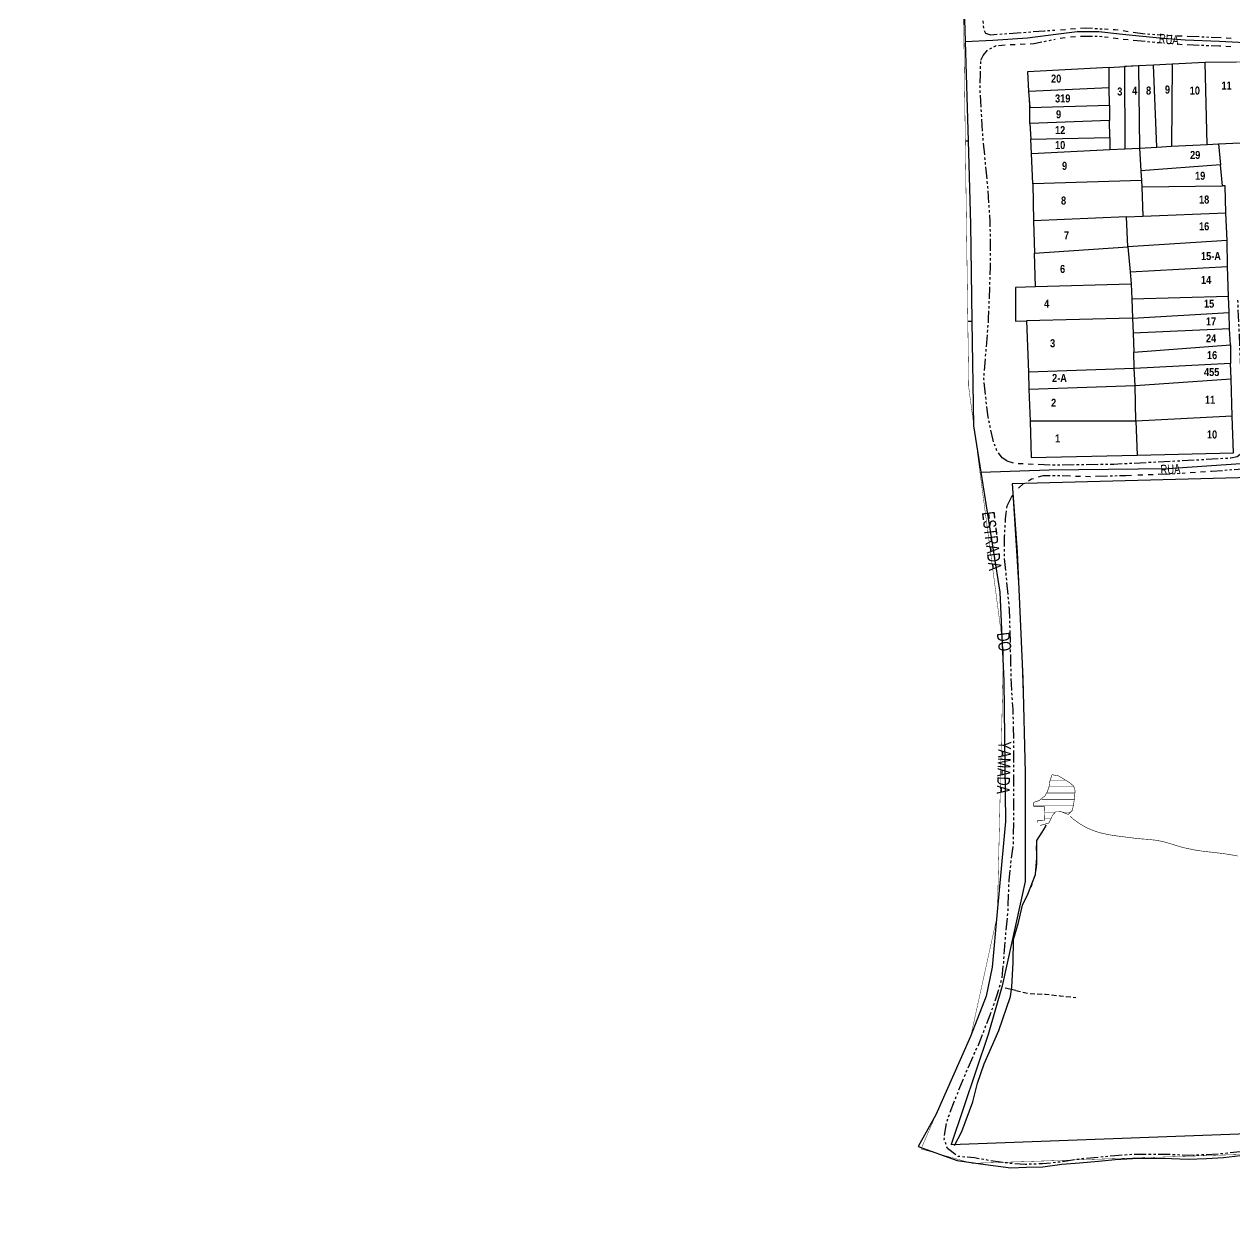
# Model space of a CAD drawing. Extents: x 204381 to 207261, y 4847713 to 4851061.
# Drawn here: x 204381.7 to 204759.9, y 4848399.6 to 4848772 of the extents above; entities that cross this region are included whole.
import ezdxf
from ezdxf.enums import TextEntityAlignment as Align

# ---------------------------------------------------------------- set-up
doc = ezdxf.new("R2010")
doc.units = 0
doc.header["$LTSCALE"] = 1.5
doc.header["$MEASUREMENT"] = 0
doc.linetypes.add('PHANTOMX2', pattern=[5, 2.5, -0.5, 0.5, -0.5, 0.5, -0.5])
doc.linetypes.add('TRACO_15', pattern=[3, 2, -1])
for name, color, linetype in [('CD-MALHA-LOTES', 40, 'CONTINUOUS'), ('HD-CURSO-PERENE', 170, 'CONTINUOUS'), ('HD-HACH-HIDROG', 160, 'CONTINUOUS'), ('HD-LAGOS-PERENE', 170, 'CONTINUOUS'), ('HD-VALAS-DRENOS', 170, 'CONTINUOUS'), ('LM-LIM-SETOR-FISCAL', 7, 'CONTINUOUS'), ('RU-QUADRAS', 210, 'CONTINUOUS'), ('SV-CAMINHO-TRILHA', 20, 'CONTINUOUS'), ('SV-EIXO-ROD-ESTR', 7, 'CONTINUOUS'), ('SV-EIXO-RUA-N-PAV', 6, 'CONTINUOUS'), ('SV-EST-M-N-PAV', 1, 'PHANTOMX2'), ('SV-ESTIVAS', 7, 'CONTINUOUS'), ('SV-RUA-NAO-PAV-S-GUIA-C-GUIA', 7, 'PHANTOMX2'), ('SV-TXT-EST-M-N-PAV', 7, 'CONTINUOUS'), ('SV-TXT-RUA-N-PAV-S-GUIA-C-GUIA', 7, 'CONTINUOUS'), ('Th_NmrPort', 7, 'CONTINUOUS')]:
    doc.layers.add(name, color=color, linetype=linetype)
doc.styles.add('ARIAL', font='ARIAL.TTF')
doc.styles.get("Standard").update_dxf_attribs({"font": 'swisscbo.ttf'})
doc.linetypes.add('Limite', pattern='A,20,-3,[130,ltypeshp.shx,S=6.35,R=0,X=0,Y=0],-3,20', length=46)

# ---------------------------------------------------------------- blocks, each defined once
blk = doc.blocks.new('*X17')
at = {"layer": 'HD-HACH-HIDROG', "const_width": 0.13}
for points in [[(204701.896641, 4848533.929359), (204709.621551, 4848533.929437)], [(204702.217676, 4848535.929396), (204707.033809, 4848535.929444)], [(204701.018546, 4848531.929318), (204709.998432, 4848531.929407)], [(204697.049205, 4848527.929212), (204709.658178, 4848527.929338)], [(204699.627924, 4848529.929271), (204709.765634, 4848529.929372)], [(204700.461124, 4848525.929213), (204703.806793, 4848525.929247)], [(204700.501734, 4848523.92918), (204702.585857, 4848523.929201)], [(204706.049131, 4848525.929269), (204708.708731, 4848525.929296)]]:
    blk.add_lwpolyline(points, dxfattribs=at)
blk = doc.blocks.new('*X28')
at = {"layer": 'HD-HACH-HIDROG', "const_width": 0.13}
for points in [[(204701.896641, 4848533.929359), (204709.621551, 4848533.929437)], [(204702.217676, 4848535.929396), (204707.033809, 4848535.929444)], [(204701.018546, 4848531.929318), (204709.998432, 4848531.929407)], [(204697.049205, 4848527.929212), (204709.658178, 4848527.929338)], [(204699.627924, 4848529.929271), (204709.765634, 4848529.929372)], [(204700.461124, 4848525.929213), (204703.806793, 4848525.929247)], [(204700.501734, 4848523.92918), (204702.585857, 4848523.929201)], [(204706.049131, 4848525.929269), (204708.708731, 4848525.929296)]]:
    blk.add_lwpolyline(points, dxfattribs=at)

msp = doc.modelspace()

# ---------------------------------------------------------------- linework, layer by layer
at = {"layer": 'CD-MALHA-LOTES', "linetype": 'Continuous'}
for points in [[(204720.64, 4848758.48), (204695.19, 4848757.2)], [(204695.19, 4848757.2), (204695.51, 4848751.08)], [(204720.64, 4848758.48), (204725.44, 4848758.84)], [(204720.7, 4848752.31), (204720.64, 4848758.48)], [(204729.87, 4848759.05), (204725.44, 4848758.84)], [(204725.44, 4848758.84), (204725.56, 4848733.11)], [(204734.52, 4848759.25), (204729.87, 4848759.05)], [(204729.87, 4848759.05), (204730.12, 4848733.36)], [(204740.31, 4848759.57), (204734.52, 4848759.25)], [(204735.55, 4848733.67), (204734.52, 4848759.25)], [(204740.31, 4848759.57), (204740.15, 4848733.91)], [(204750.7, 4848760.11), (204740.31, 4848759.57)], [(204760.38, 4848760.22), (204750.7, 4848760.11)], [(204751.23, 4848734.47), (204750.7, 4848760.11)], [(204695.51, 4848751.08), (204720.7, 4848752.31)], [(204695.51, 4848751.08), (204695.87, 4848746.02)], [(204720.75, 4848746.75), (204720.7, 4848752.31)], [(204695.87, 4848746.02), (204720.75, 4848746.75)], [(204695.9, 4848741.05), (204695.87, 4848746.02)], [(204720.75, 4848746.75), (204720.8, 4848741.95)], [(204720.8, 4848741.95), (204695.9, 4848741.05)], [(204720.85, 4848736.63), (204720.8, 4848741.95)], [(204695.9, 4848741.05), (204696.24, 4848736.16)], [(204696.24, 4848736.16), (204720.85, 4848736.63)], [(204696.42, 4848731.68), (204696.24, 4848736.16)], [(204720.85, 4848736.63), (204720.88, 4848732.93)], [(204740.15, 4848733.91), (204751.23, 4848734.47)], [(204751.23, 4848734.47), (204754.86, 4848734.67)], [(204754.86, 4848734.67), (204761.6, 4848735.04)], [(204754.86, 4848734.67), (204755.47, 4848728.09)], [(204696.42, 4848731.68), (204720.88, 4848732.93)], [(204696.78, 4848722.22), (204696.42, 4848731.68)], [(204720.88, 4848732.93), (204725.56, 4848733.11)], [(204725.56, 4848733.11), (204730.12, 4848733.36)], [(204730.12, 4848733.36), (204735.55, 4848733.67)], [(204730.12, 4848733.36), (204730.55, 4848726.2)], [(204735.55, 4848733.67), (204740.15, 4848733.91)], [(204755.47, 4848728.09), (204730.55, 4848726.2)], [(204756.06, 4848721.6), (204755.47, 4848728.09)], [(204730.76, 4848723.24), (204696.78, 4848722.22)], [(204730.55, 4848726.2), (204730.76, 4848723.24)], [(204730.76, 4848723.24), (204730.88, 4848721.28)], [(204696.78, 4848722.22), (204697.06, 4848710.58)], [(204730.88, 4848721.28), (204756.06, 4848721.6)], [(204730.88, 4848721.28), (204731.15, 4848712.09)], [(204756.89, 4848721.61), (204756.06, 4848721.6)], [(204757.15, 4848713.11), (204756.89, 4848721.61)], [(204726.08, 4848711.89), (204697.06, 4848710.58)], [(204726.08, 4848711.89), (204731.15, 4848712.09)], [(204726.5, 4848702.5), (204726.08, 4848711.89)], [(204731.15, 4848712.09), (204757.15, 4848713.11)], [(204757.49, 4848704.47), (204757.15, 4848713.11)], [(204697.06, 4848710.58), (204697.34, 4848700.58)], [(204757.49, 4848704.47), (204726.5, 4848702.5)], [(204757.68, 4848696.39), (204757.49, 4848704.47)], [(204697.34, 4848700.58), (204726.5, 4848702.5)], [(204697.63, 4848689.97), (204697.34, 4848700.58)], [(204726.5, 4848702.5), (204727.26, 4848694.71)], [(204727.26, 4848694.71), (204757.68, 4848696.39)], [(204727.26, 4848694.71), (204727.57, 4848690.89)], [(204757.97, 4848687.06), (204757.68, 4848696.39)], [(204697.63, 4848689.97), (204691.36, 4848689.82)], [(204691.36, 4848689.82), (204691.41, 4848679.33)], [(204727.57, 4848690.89), (204697.63, 4848689.97)], [(204727.57, 4848690.89), (204727.78, 4848686.29)], [(204727.78, 4848686.29), (204757.97, 4848687.06)], [(204727.78, 4848686.29), (204728, 4848680.26)], [(204758.12, 4848681.98), (204757.97, 4848687.06)], [(204728, 4848680.26), (204758.12, 4848681.98)], [(204758.28, 4848676.91), (204758.12, 4848681.98)], [(204691.41, 4848679.33), (204694.85, 4848679.4)], [(204728, 4848680.26), (204694.85, 4848679.4)], [(204694.85, 4848679.4), (204695.43, 4848663.32)], [(204728, 4848680.26), (204728.17, 4848675.56)], [(204758.28, 4848676.91), (204728.17, 4848675.56)], [(204728.17, 4848675.56), (204728.33, 4848669.58)], [(204758.54, 4848671.86), (204758.28, 4848676.91)], [(204728.33, 4848669.58), (204758.54, 4848671.86)], [(204758.54, 4848671.86), (204758.62, 4848666.02)], [(204728.48, 4848664.54), (204728.33, 4848669.58)], [(204728.48, 4848664.54), (204695.43, 4848663.32)], [(204695.43, 4848663.32), (204695.61, 4848658.01)], [(204758.62, 4848666.02), (204728.48, 4848664.54)], [(204728.77, 4848659.17), (204728.48, 4848664.54)], [(204758.77, 4848661.24), (204758.62, 4848666.02)], [(204695.61, 4848658.01), (204728.77, 4848659.17)], [(204728.77, 4848659.17), (204758.77, 4848661.24)], [(204728.99, 4848648.02), (204728.77, 4848659.17)], [(204759.13, 4848649.58), (204758.77, 4848661.24)], [(204695.61, 4848658.01), (204695.94, 4848648.11)], [(204728.99, 4848648.02), (204695.94, 4848648.11)], [(204695.94, 4848648.11), (204696.33, 4848636.67)], [(204759.13, 4848649.58), (204728.99, 4848648.02)], [(204728.99, 4848648.02), (204729.37, 4848637.44)], [(204759.49, 4848638.15), (204759.13, 4848649.58)], [(204696.33, 4848636.67), (204729.37, 4848637.44)], [(204729.37, 4848637.44), (204759.49, 4848638.15)]]:
    msp.add_lwpolyline(points, dxfattribs=at)
at = {"layer": 'CD-MALHA-LOTES'}
msp.add_lwpolyline([(204796.42, 4848631.3), (204690.33, 4848628.49), (204691.88, 4848607.22), (204693.74, 4848567.6), (204694.41, 4848538.18), (204694.42, 4848504.26), (204687.26, 4848471.66), (204682.91, 4848456.48), (204671.28, 4848422.09), (204786.45, 4848426.43)], dxfattribs=at)
at = {"layer": 'HD-CURSO-PERENE', "const_width": 0.18, "flags": 128}
msp.add_lwpolyline([(204760.8, 4848512.25), (204759.32, 4848512.52), (204756.97, 4848512.9), (204753.99, 4848513.28), (204751.55, 4848513.55), (204750.06, 4848513.73), (204747.48, 4848514.1), (204744.55, 4848514.71), (204743.09, 4848515.08), (204740.98, 4848515.71), (204739.54, 4848516.16), (204738.1, 4848516.58), (204735.71, 4848517.12), (204732.73, 4848517.44), (204731.23, 4848517.54), (204729.58, 4848517.69), (204726.6, 4848518.05), (204725.12, 4848518.25), (204723.36, 4848518.47), (204721.87, 4848518.68), (204720.39, 4848518.92), (204718.04, 4848519.44), (204716.6, 4848519.87), (204715.18, 4848520.4), (204713.8, 4848521.01), (204712.47, 4848521.71), (204711.19, 4848522.5), (204709.59, 4848523.67), (204708.46, 4848524.66)], dxfattribs=at)
msp.add_lwpolyline([(204760.8, 4848512.25), (204759.32, 4848512.52), (204756.97, 4848512.9), (204753.99, 4848513.28), (204751.55, 4848513.55), (204750.06, 4848513.73), (204747.48, 4848514.1), (204744.55, 4848514.71), (204743.09, 4848515.08), (204740.98, 4848515.71), (204739.54, 4848516.16), (204738.1, 4848516.58), (204735.71, 4848517.12), (204732.73, 4848517.44), (204731.23, 4848517.54), (204729.58, 4848517.69), (204726.6, 4848518.05), (204725.12, 4848518.25), (204723.36, 4848518.47), (204721.87, 4848518.68), (204720.39, 4848518.92), (204718.04, 4848519.44), (204716.6, 4848519.87), (204715.18, 4848520.4), (204713.8, 4848521.01), (204712.47, 4848521.71), (204711.19, 4848522.5), (204709.59, 4848523.67), (204708.46, 4848524.66)], dxfattribs=at)
at = {"layer": 'HD-LAGOS-PERENE', "const_width": 0.18, "flags": 128}
for points in [[(204697.12, 4848528.99), (204698.77, 4848529.55), (204700.63, 4848531.04), (204701.38, 4848532.37), (204701.89, 4848533.89), (204702.08, 4848535.39), (204702.81, 4848537.64)], [(204697.12, 4848528.99), (204698.77, 4848529.55), (204700.63, 4848531.04), (204701.38, 4848532.37), (204701.89, 4848533.89), (204702.08, 4848535.39), (204702.81, 4848537.64)], [(204702.81, 4848537.64), (204704.87, 4848537.25), (204706.46, 4848536.3), (204708.45, 4848535.06), (204709.58, 4848534.08), (204710.02, 4848532.63), (204709.86, 4848530.7), (204709.66, 4848529.06), (204709.16, 4848526.52), (204707.89, 4848525.21), (204705.55, 4848526.12), (204704.03, 4848526.14), (204702.99, 4848524.96), (204701.83, 4848522.55), (204699.09, 4848521.76)], [(204702.81, 4848537.64), (204704.87, 4848537.25), (204706.46, 4848536.3), (204708.45, 4848535.06), (204709.58, 4848534.08), (204710.02, 4848532.63), (204709.86, 4848530.7), (204709.66, 4848529.06), (204709.16, 4848526.52), (204707.89, 4848525.21), (204705.55, 4848526.12), (204704.03, 4848526.14), (204702.99, 4848524.96), (204701.83, 4848522.55), (204699.09, 4848521.76)], [(204697.04, 4848527.77), (204697.12, 4848528.99)], [(204697.04, 4848527.77), (204697.12, 4848528.99)], [(204700.42, 4848527.75), (204697.04, 4848527.77)], [(204700.42, 4848527.75), (204697.04, 4848527.77)], [(204700.51, 4848523.33), (204700.42, 4848527.75)], [(204700.51, 4848523.33), (204700.42, 4848527.75)], [(204698.25, 4848523.28), (204700.51, 4848523.33)], [(204698.25, 4848523.28), (204700.51, 4848523.33)], [(204698.28, 4848522.5), (204698.25, 4848523.28)], [(204698.28, 4848522.5), (204698.25, 4848523.28)]]:
    msp.add_lwpolyline(points, dxfattribs=at)
at = {"layer": 'HD-VALAS-DRENOS', "flags": 128}
msp.add_lwpolyline([(204672.39, 4848421.83), (204674.61, 4848426.2), (204678.03, 4848435.47), (204679.53, 4848441.29), (204681.58, 4848447.35), (204686.19, 4848457.69), (204689.8, 4848468.32), (204690.22, 4848471.27), (204690.71, 4848478.93), (204690.75, 4848486.13), (204692.3, 4848491.49), (204693.6, 4848496.9), (204695.25, 4848500.28), (204697.67, 4848506.43), (204698.08, 4848511.64), (204698.03, 4848517.04), (204699.71, 4848519.66), (204700.8, 4848521.36), (204700.94, 4848521.93)], dxfattribs=at)
msp.add_lwpolyline([(204672.39, 4848421.83), (204674.61, 4848426.2), (204678.03, 4848435.47), (204679.53, 4848441.29), (204681.58, 4848447.35), (204686.19, 4848457.69), (204689.8, 4848468.32), (204690.22, 4848471.27), (204690.71, 4848478.93), (204690.75, 4848486.13), (204692.3, 4848491.49), (204693.6, 4848496.9), (204695.25, 4848500.28), (204697.67, 4848506.43), (204698.08, 4848511.64), (204698.03, 4848517.04), (204699.71, 4848519.66), (204700.8, 4848521.36), (204700.94, 4848521.93)], dxfattribs=at)
at = {"layer": 'HD-VALAS-DRENOS', "const_width": 0.18, "flags": 128}
for points in [[(204698.03, 4848517.04), (204699.21, 4848518.9)], [(204698.03, 4848517.04), (204699.21, 4848518.9)], [(204700.34, 4848520.55), (204700.59, 4848520.9)], [(204700.34, 4848520.55), (204700.59, 4848520.9)], [(204700.59, 4848520.9), (204700.77, 4848521.44)], [(204700.59, 4848520.9), (204700.77, 4848521.44)], [(204697.76, 4848514.73), (204697.94, 4848516.25)], [(204697.76, 4848514.73), (204697.94, 4848516.25)], [(204697.94, 4848516.25), (204698.03, 4848517.04)], [(204697.94, 4848516.25), (204698.03, 4848517.04)], [(204697.81, 4848514.26), (204697.76, 4848514.73)], [(204697.81, 4848514.26), (204697.76, 4848514.73)], [(204697.91, 4848513.19), (204697.81, 4848514.26)], [(204697.91, 4848513.19), (204697.81, 4848514.26)], [(204697.99, 4848512.27), (204697.91, 4848513.19)], [(204697.99, 4848512.27), (204697.91, 4848513.19)], [(204698.12, 4848510.9), (204697.99, 4848512.27)], [(204698.12, 4848510.9), (204697.99, 4848512.27)], [(204697.67, 4848506.43), (204698.09, 4848509.28)], [(204697.67, 4848506.43), (204698.09, 4848509.28)], [(204698.09, 4848509.28), (204698.11, 4848509.38)], [(204698.09, 4848509.28), (204698.11, 4848509.38)], [(204698.11, 4848509.38), (204698.12, 4848510.27)], [(204698.11, 4848509.38), (204698.12, 4848510.27)], [(204698.12, 4848510.27), (204698.12, 4848510.9)], [(204698.12, 4848510.27), (204698.12, 4848510.9)], [(204697.36, 4848505.35), (204697.64, 4848506.31)], [(204697.36, 4848505.35), (204697.64, 4848506.31)], [(204697.64, 4848506.31), (204697.67, 4848506.43)], [(204697.64, 4848506.31), (204697.67, 4848506.43)], [(204695.02, 4848499.84), (204695.47, 4848500.73)], [(204695.02, 4848499.84), (204695.47, 4848500.73)], [(204696.34, 4848502.53), (204696.55, 4848503.01)], [(204696.34, 4848502.53), (204696.55, 4848503.01)], [(204696.55, 4848503.01), (204696.72, 4848503.46)], [(204696.55, 4848503.01), (204696.72, 4848503.46)], [(204692.95, 4848494.43), (204693.42, 4848496.19)], [(204692.95, 4848494.43), (204693.42, 4848496.19)], [(204693.42, 4848496.19), (204693.6, 4848496.9)], [(204693.42, 4848496.19), (204693.6, 4848496.9)], [(204693.6, 4848496.9), (204694.15, 4848498.04)], [(204693.6, 4848496.9), (204694.15, 4848498.04)], [(204692.3, 4848491.49), (204692.5, 4848492.3)], [(204692.3, 4848491.49), (204692.5, 4848492.3)], [(204692.5, 4848492.3), (204692.66, 4848492.95)], [(204692.5, 4848492.3), (204692.66, 4848492.95)], [(204692.66, 4848492.95), (204692.92, 4848494.25)], [(204692.66, 4848492.95), (204692.92, 4848494.25)], [(204692.92, 4848494.25), (204692.95, 4848494.43)], [(204692.92, 4848494.25), (204692.95, 4848494.43)], [(204690.75, 4848486.13), (204692.25, 4848491.33)], [(204690.75, 4848486.13), (204692.25, 4848491.33)], [(204692.25, 4848491.33), (204692.3, 4848491.49)], [(204692.25, 4848491.33), (204692.3, 4848491.49)], [(204690.74, 4848485.54), (204690.75, 4848486.13)], [(204690.74, 4848485.54), (204690.75, 4848486.13)], [(204690.74, 4848484.54), (204690.74, 4848485.54)], [(204690.74, 4848484.54), (204690.74, 4848485.54)], [(204690.72, 4848481.54), (204690.73, 4848482.54)], [(204690.72, 4848481.54), (204690.73, 4848482.54)], [(204690.68, 4848478.54), (204690.71, 4848478.93)], [(204690.68, 4848478.54), (204690.71, 4848478.93)], [(204690.71, 4848478.93), (204690.71, 4848479.54)], [(204690.71, 4848478.93), (204690.71, 4848479.54)], [(204690.22, 4848471.27), (204690.56, 4848476.55)], [(204690.22, 4848471.27), (204690.56, 4848476.55)], [(204689.8, 4848468.32), (204690.12, 4848470.56)], [(204689.8, 4848468.32), (204690.12, 4848470.56)], [(204690.12, 4848470.56), (204690.22, 4848471.27)], [(204690.12, 4848470.56), (204690.22, 4848471.27)], [(204687.96, 4848462.89), (204689.57, 4848467.63)], [(204687.96, 4848462.89), (204689.57, 4848467.63)], [(204689.57, 4848467.63), (204689.8, 4848468.32)], [(204689.57, 4848467.63), (204689.8, 4848468.32)], [(204686.19, 4848457.69), (204686.35, 4848458.16)], [(204686.19, 4848457.69), (204686.35, 4848458.16)], [(204686.99, 4848460.05), (204687.31, 4848461)], [(204686.99, 4848460.05), (204687.31, 4848461)], [(204681.58, 4848447.35), (204685.17, 4848455.4)], [(204681.58, 4848447.35), (204685.17, 4848455.4)], [(204685.98, 4848457.23), (204686.19, 4848457.69)], [(204685.98, 4848457.23), (204686.19, 4848457.69)], [(204679.92, 4848442.44), (204681.52, 4848447.18)], [(204679.92, 4848442.44), (204681.52, 4848447.18)], [(204681.52, 4848447.18), (204681.58, 4848447.35)], [(204681.52, 4848447.18), (204681.58, 4848447.35)], [(204679.08, 4848439.56), (204679.33, 4848440.53)], [(204679.08, 4848439.56), (204679.33, 4848440.53)], [(204678.33, 4848436.65), (204678.58, 4848437.62)], [(204678.33, 4848436.65), (204678.58, 4848437.62)], [(204674.61, 4848426.2), (204677.76, 4848434.74)], [(204674.61, 4848426.2), (204677.76, 4848434.74)], [(204672.39, 4848421.83), (204674.2, 4848425.4)], [(204672.39, 4848421.83), (204674.2, 4848425.4)], [(204674.2, 4848425.4), (204674.61, 4848426.2)], [(204674.2, 4848425.4), (204674.61, 4848426.2)]]:
    msp.add_lwpolyline(points, dxfattribs=at)
at = {"layer": 'LM-LIM-SETOR-FISCAL', "linetype": 'Limite', "ltscale": 0.1, "const_width": 0.13, "flags": 128}
msp.add_lwpolyline([(206960.49, 4848346.74), (206519.68, 4848013.26), (206524.96, 4848001.52), (206186.17, 4847750.07), (206137.65, 4847714.77), (206055.88, 4847783.52), (206022.18, 4847808.19), (206018.12, 4847816.07), (206019.95, 4847830.66), (206053.3, 4847836.03), (206059.06, 4847868.43), (206040.45, 4847926.27), (206039.82, 4847951.17), (206026.44, 4847964.39), (205980.98, 4848000.04), (205948.86, 4848053.95), (205885.79, 4848047.59), (205885.38, 4848100.28), (205758.68, 4848087.81), (205748.41, 4848134.36), (205855.06, 4848144.19), (205857.54, 4848167.98), (205826.48, 4848206.22), (205791.25, 4848260.92), (205756.8, 4848299.01), (205692.97, 4848280.46), (205710.22, 4848439.16), (205051.32, 4848428.57), (204677.84, 4848416.25), (204661.89, 4848420.75), (204677.59, 4848456.68), (204685.73, 4848493.72), (204687.66, 4848576.43), (204676.79, 4848658.68), (204674.85, 4848798.87), (204665.61, 4849337.36), (204658.49, 4849545.69), (204657.02, 4849545.63), (204645.12, 4849704.28), (204643.71, 4849869.24), (204651.14, 4849927.22), (204647.62, 4849990.33), (204636.26, 4850264.54), (204381.83, 4850909.69), (204986.84, 4850806.73), (205140.83, 4850787.35), (205201.03, 4850796.27), (205245.63, 4850823.19), (205310.25, 4850896.98), (205324.08, 4850905.65), (205327.72, 4850908.15), (205339.74, 4850916.46), (205358.28, 4850945.44), (205381.54, 4850978.24), (205458.47, 4851060.64), (205958.1, 4850305), (206256.21, 4850261.19), (206296.36, 4850246.47), (206381.84, 4850187.26), (206402.35, 4850183.32), (206465.45, 4850155.1), (206438.69, 4850087.64), (206416.16, 4850016.08), (206422.43, 4850015.06), (206376.86, 4849879.93), (206318.97, 4849888.04), (206311.32, 4849828.25), (206177.89, 4849842.97), (206161.27, 4849779.77), (206627.66, 4849358.82), (206746.45, 4849445.1), (206955.53, 4849187.19), (207019.34, 4849111.98), (207025.31, 4849104.91), (207033.93, 4849094.44), (207048.4, 4849077.1), (207039.09, 4849069.24), (207026.18, 4849059.14), (207002.58, 4849038.25), (206981.71, 4849023.09), (206966.26, 4849011.39), (206958.44, 4849004.76), (206968.98, 4848989.87), (206978.67, 4848976.02), (207002.49, 4848944.75), (207008.79, 4848936.89), (207034.07, 4848905.39), (207054.15, 4848879.42), (207075.28, 4848852.41), (207089.04, 4848833.89), (207099.68, 4848804.07), (207108.98, 4848791.97), (207114.21, 4848785.08), (207138.58, 4848756.16), (207148.67, 4848740.27), (207162.16, 4848719.72), (207199.66, 4848661.86), (207214.13, 4848640.25), (207233.64, 4848611.27), (207250.42, 4848586.92), (207261.26, 4848571.24), (207169.66, 4848504.88), (207140.72, 4848483.45), (207106.7, 4848455.88), (207093.59, 4848446.09), (207051.18, 4848413.73)], close=True, dxfattribs=at)
at = {"layer": 'RU-QUADRAS', "color": 6, "linetype": 'Continuous', "const_width": 0.18}
for points in [[(204786.36, 4848735.82), (204754.86, 4848734.67), (204756.06, 4848721.6), (204756.89, 4848721.61), (204759.49, 4848638.15), (204696.33, 4848636.67), (204694.85, 4848679.4), (204691.41, 4848679.33), (204691.36, 4848689.82), (204697.63, 4848689.97, 0.00958), (204695.19, 4848757.2), (204750.7, 4848760.11, 0.012158), (204785.44, 4848761.18)], [(204786.45, 4848426.43), (204671.28, 4848422.09), (204682.91, 4848456.48), (204687.26, 4848471.66), (204694.42, 4848504.26, 0.022608), (204690.33, 4848628.49), (204911.9, 4848634.35)]]:
    msp.add_lwpolyline(points, format="xyb", dxfattribs=at)
at = {"layer": 'SV-CAMINHO-TRILHA', "linetype": 'TRACO_15', "ltscale": 0.5, "flags": 128}
msp.add_lwpolyline([(204691.53, 4848470.18), (204695.63, 4848469.31), (204700.77, 4848469.07), (204705.3, 4848468.58), (204710.21, 4848468.09)], dxfattribs=at)
msp.add_lwpolyline([(204691.53, 4848470.18), (204695.63, 4848469.31), (204700.77, 4848469.07), (204705.3, 4848468.58), (204710.21, 4848468.09)], dxfattribs=at)
at = {"layer": 'SV-EIXO-ROD-ESTR', "flags": 128}
for points in [[(204674.43, 4848808.19), (204675.67, 4848766.64), (204676.6, 4848735.63), (204677.38, 4848709.58), (204677.79, 4848679.28), (204678.24, 4848646.64), (204680.57, 4848632.08), (204686.55, 4848594.61), (204687.77, 4848566.82), (204688.28, 4848523.02), (204685.71, 4848494.85), (204684.13, 4848477.57), (204682.22, 4848468.48), (204677.38, 4848455.84), (204666.47, 4848431.43), (204661, 4848421.52)], [(204674.43, 4848808.19), (204675.67, 4848766.64), (204676.6, 4848735.63), (204677.38, 4848709.58), (204677.79, 4848679.28), (204678.24, 4848646.64), (204680.57, 4848632.08), (204686.55, 4848594.61), (204687.77, 4848566.82), (204688.28, 4848523.02), (204685.71, 4848494.85), (204684.13, 4848477.57), (204682.22, 4848468.48), (204677.38, 4848455.84), (204666.47, 4848431.43), (204661, 4848421.52)], [(204661, 4848421.52), (204673.22, 4848417.14), (204680.49, 4848416.1), (204689.92, 4848414.84), (204694.88, 4848415.03), (204699.94, 4848415.13), (204705.9, 4848416.03), (204711.39, 4848416.4), (204717.31, 4848416.89), (204722.5, 4848417.42), (204727.99, 4848417.8), (204733.75, 4848417.84), (204740.12, 4848417.78), (204745.3, 4848417.51), (204751.12, 4848417.76), (204756.43, 4848418.06), (204761.7, 4848418.72)], [(204661, 4848421.52), (204673.22, 4848417.14), (204680.49, 4848416.1), (204689.92, 4848414.84), (204694.88, 4848415.03), (204699.94, 4848415.13), (204705.9, 4848416.03), (204711.39, 4848416.4), (204717.31, 4848416.89), (204722.5, 4848417.42), (204727.99, 4848417.8), (204733.75, 4848417.84), (204740.12, 4848417.78), (204745.3, 4848417.51), (204751.12, 4848417.76), (204756.43, 4848418.06), (204761.7, 4848418.72)]]:
    msp.add_lwpolyline(points, dxfattribs=at)
at = {"layer": 'SV-EIXO-RUA-N-PAV', "flags": 128}
for points in [[(204675.67, 4848766.64), (204684.33, 4848767.07), (204695.16, 4848767.77), (204703.98, 4848768.96), (204710.69, 4848769.81), (204717.47, 4848769.78), (204724.84, 4848768.89), (204736.34, 4848767.79), (204744.37, 4848767.16), (204755.17, 4848766.73), (204767.04, 4848766.1)], [(204675.67, 4848766.64), (204684.33, 4848767.07), (204695.16, 4848767.77), (204703.98, 4848768.96), (204710.69, 4848769.81), (204717.47, 4848769.78), (204724.84, 4848768.89), (204736.34, 4848767.79), (204744.37, 4848767.16), (204755.17, 4848766.73), (204767.04, 4848766.1)], [(204675.97, 4848735.59), (204676.6, 4848735.63)], [(204675.97, 4848735.59), (204676.6, 4848735.63)], [(204676.57, 4848679.26), (204677.79, 4848679.28)], [(204676.57, 4848679.26), (204677.79, 4848679.28)], [(204680.57, 4848632.08), (204701.87, 4848632.84), (204739.01, 4848633.31), (204764.83, 4848635.03)], [(204680.57, 4848632.08), (204701.87, 4848632.84), (204739.01, 4848633.31), (204764.83, 4848635.03)]]:
    msp.add_lwpolyline(points, dxfattribs=at)
at = {"layer": 'SV-EST-M-N-PAV', "flags": 128}
for points in [[(204678.86, 4848822.4), (204678.31, 4848820.33), (204680.51, 4848781.91), (204681.4, 4848770.5), (204682.04, 4848769.2)], [(204678.86, 4848822.4), (204678.31, 4848820.33), (204680.51, 4848781.91), (204681.4, 4848770.5), (204682.04, 4848769.2)], [(204688.73, 4848635.65), (204687.25, 4848636.6), (204685.65, 4848638.73), (204684.38, 4848642.12), (204682.71, 4848650.06), (204681.52, 4848661.27), (204683.02, 4848680.02), (204683.6, 4848696.22), (204683.53, 4848710.28), (204682.79, 4848721.13), (204681.31, 4848735.79), (204680.39, 4848750.35), (204680.42, 4848756.55), (204680.48, 4848758.2), (204680.6, 4848760.85)], [(204688.73, 4848635.65), (204687.25, 4848636.6), (204685.65, 4848638.73), (204684.38, 4848642.12), (204682.71, 4848650.06), (204681.52, 4848661.27), (204683.02, 4848680.02), (204683.6, 4848696.22), (204683.53, 4848710.28), (204682.79, 4848721.13), (204681.31, 4848735.79), (204680.39, 4848750.35), (204680.42, 4848756.55), (204680.48, 4848758.2), (204680.6, 4848760.85)], [(205345.13, 4848438.54), (205344.21, 4848437.87), (205342.31, 4848437.44), (205338.12, 4848436.86), (205270.54, 4848435.23), (205160.41, 4848432.28), (205063.27, 4848430.57), (205034.83, 4848428.58), (205029.83, 4848427.5), (205024.83, 4848427.22), (205019.53, 4848426.89), (205012.69, 4848425.84), (205012.64, 4848425.84), (205002.18, 4848425.73), (204991.73, 4848425.86), (204974.27, 4848425.75), (204957.21, 4848425.54), (204944.62, 4848424.21), (204942.97, 4848423.5), (204937.88, 4848422.12), (204932.78, 4848422.08), (204927.02, 4848422.65), (204921.06, 4848423.31), (204915.66, 4848423.43), (204910.01, 4848423.34), (204904.1, 4848423.7), (204898.64, 4848423.97), (204893.4, 4848422.98), (204888.4, 4848422.15), (204883.4, 4848422.57), (204878.3, 4848422.29), (204873.21, 4848420.66), (204868.07, 4848419.52), (204862.41, 4848419.54), (204859.84, 4848419.45), (204856.81, 4848419.35), (204851.11, 4848419.06), (204845.66, 4848418.98), (204840.06, 4848418.39), (204834.56, 4848418.36), (204829.45, 4848419.53), (204823.48, 4848420.74), (204818.38, 4848420.91), (204812.58, 4848420.77), (204806.38, 4848420.53), (204801.02, 4848420.5), (204795.55, 4848420.61), (204789.93, 4848420.67), (204783.78, 4848420.67), (204778.19, 4848420.55), (204772.28, 4848420.49), (204766.78, 4848420.31), (204761.58, 4848419.89), (204756.32, 4848419.23), (204751.06, 4848418.94), (204745.31, 4848418.69), (204740.15, 4848418.96), (204733.75, 4848419.02), (204727.95, 4848418.98), (204722.4, 4848418.6), (204717.2, 4848418.07), (204711.25, 4848417.58), (204705.41, 4848416.64), (204699.81, 4848416.1), (204694.56, 4848415.92), (204688.9, 4848416.28), (204683.74, 4848417.05), (204678.63, 4848417.92), (204673.47, 4848418.39), (204670.15, 4848420.92), (204669.12, 4848423.81), (204669.61, 4848427.58), (204670.29, 4848430.32), (204673.25, 4848438), (204675.85, 4848444.32), (204678.65, 4848450.74), (204680.17, 4848454), (204683.5, 4848462.67), (204685.6, 4848468.54), (204687.2, 4848474.1), (204687.71, 4848478.91), (204688.24, 4848486.41), (204689.09, 4848495.03), (204689.39, 4848504.58), (204690.12, 4848511.18), (204690.8, 4848515.93), (204690.82, 4848518), (204690.9, 4848525.48), (204690.9, 4848535.69), (204690.9, 4848545.74), (204690.67, 4848558.09), (204690.11, 4848566), (204689.83, 4848578), (204689.54, 4848589.26), (204687.97, 4848605.47), (204688.01, 4848612.12), (204688.29, 4848617.57), (204688.81, 4848621.57)], [(205345.13, 4848438.54), (205344.21, 4848437.87), (205342.31, 4848437.44), (205338.12, 4848436.86), (205270.54, 4848435.23), (205160.41, 4848432.28), (205063.27, 4848430.57), (205034.83, 4848428.58), (205029.83, 4848427.5), (205024.83, 4848427.22), (205019.53, 4848426.89), (205012.69, 4848425.84), (205012.64, 4848425.84), (205002.18, 4848425.73), (204991.73, 4848425.86), (204974.27, 4848425.75), (204957.21, 4848425.54), (204944.62, 4848424.21), (204942.97, 4848423.5), (204937.88, 4848422.12), (204932.78, 4848422.08), (204927.02, 4848422.65), (204921.06, 4848423.31), (204915.66, 4848423.43), (204910.01, 4848423.34), (204904.1, 4848423.7), (204898.64, 4848423.97), (204893.4, 4848422.98), (204888.4, 4848422.15), (204883.4, 4848422.57), (204878.3, 4848422.29), (204873.21, 4848420.66), (204868.07, 4848419.52), (204862.41, 4848419.54), (204859.84, 4848419.45), (204856.81, 4848419.35), (204851.11, 4848419.06), (204845.66, 4848418.98), (204840.06, 4848418.39), (204834.56, 4848418.36), (204829.45, 4848419.53), (204823.48, 4848420.74), (204818.38, 4848420.91), (204812.58, 4848420.77), (204806.38, 4848420.53), (204801.02, 4848420.5), (204795.55, 4848420.61), (204789.93, 4848420.67), (204783.78, 4848420.67), (204778.19, 4848420.55), (204772.28, 4848420.49), (204766.78, 4848420.31), (204761.58, 4848419.89), (204756.32, 4848419.23), (204751.06, 4848418.94), (204745.31, 4848418.69), (204740.15, 4848418.96), (204733.75, 4848419.02), (204727.95, 4848418.98), (204722.4, 4848418.6), (204717.2, 4848418.07), (204711.25, 4848417.58), (204705.41, 4848416.64), (204699.81, 4848416.1), (204694.56, 4848415.92), (204688.9, 4848416.28), (204683.74, 4848417.05), (204678.63, 4848417.92), (204673.47, 4848418.39), (204670.15, 4848420.92), (204669.12, 4848423.81), (204669.61, 4848427.58), (204670.29, 4848430.32), (204673.25, 4848438), (204675.85, 4848444.32), (204678.65, 4848450.74), (204680.17, 4848454), (204683.5, 4848462.67), (204685.6, 4848468.54), (204687.2, 4848474.1), (204687.71, 4848478.91), (204688.24, 4848486.41), (204689.09, 4848495.03), (204689.39, 4848504.58), (204690.12, 4848511.18), (204690.8, 4848515.93), (204690.82, 4848518), (204690.9, 4848525.48), (204690.9, 4848535.69), (204690.9, 4848545.74), (204690.67, 4848558.09), (204690.11, 4848566), (204689.83, 4848578), (204689.54, 4848589.26), (204687.97, 4848605.47), (204688.01, 4848612.12), (204688.29, 4848617.57), (204688.81, 4848621.57)]]:
    msp.add_lwpolyline(points, dxfattribs=at)
at = {"layer": 'SV-ESTIVAS', "flags": 128}
msp.add_lwpolyline([(204691.53, 4848470.18), (204688.18, 4848470.91)], dxfattribs=at)
msp.add_lwpolyline([(204691.53, 4848470.18), (204688.18, 4848470.91)], dxfattribs=at)
at = {"layer": 'SV-RUA-NAO-PAV-S-GUIA-C-GUIA', "flags": 128}
for points in [[(204682.04, 4848769.2), (204683.64, 4848768.74), (204700.44, 4848769.98), (204703.87, 4848770.22)], [(204682.04, 4848769.2), (204683.64, 4848768.74), (204700.44, 4848769.98), (204703.87, 4848770.22)], [(204705.44, 4848770.33), (204707.01, 4848770.44)], [(204705.44, 4848770.33), (204707.01, 4848770.44)], [(204708.58, 4848770.55), (204710.16, 4848770.66)], [(204708.58, 4848770.55), (204710.16, 4848770.66)], [(204711.73, 4848770.77), (204713.15, 4848770.88), (204720.37, 4848770.5)], [(204711.73, 4848770.77), (204713.15, 4848770.88), (204720.37, 4848770.5)], [(204721.94, 4848770.42), (204722.49, 4848770.39), (204723.5, 4848770.25)], [(204721.94, 4848770.42), (204722.49, 4848770.39), (204723.5, 4848770.25)], [(204725.07, 4848770.03), (204726.64, 4848769.81)], [(204725.07, 4848770.03), (204726.64, 4848769.81)], [(204728.2, 4848769.59), (204732.44, 4848769), (204737.22, 4848768.73)], [(204728.2, 4848769.59), (204732.44, 4848769), (204737.22, 4848768.73)], [(204738.79, 4848768.64), (204740.36, 4848768.55)], [(204738.79, 4848768.64), (204740.36, 4848768.55)], [(204741.93, 4848768.46), (204742.03, 4848768.46), (204743.5, 4848768.39)], [(204741.93, 4848768.46), (204742.03, 4848768.46), (204743.5, 4848768.39)], [(204680.6, 4848760.85), (204681.3, 4848762.25), (204682.71, 4848763.95), (204685.22, 4848765.34), (204688.13, 4848765.56)], [(204680.6, 4848760.85), (204681.3, 4848762.25), (204682.71, 4848763.95), (204685.22, 4848765.34), (204688.13, 4848765.56)], [(204689.7, 4848765.67), (204691.27, 4848765.74)], [(204689.7, 4848765.67), (204691.27, 4848765.74)], [(204692.84, 4848765.81), (204694.41, 4848765.87)], [(204692.84, 4848765.81), (204694.41, 4848765.87)], [(204695.98, 4848765.94), (204697.17, 4848765.99), (204703.82, 4848767.42)], [(204695.98, 4848765.94), (204697.17, 4848765.99), (204703.82, 4848767.42)], [(204705.4, 4848767.66), (204706.97, 4848767.85)], [(204705.4, 4848767.66), (204706.97, 4848767.85)], [(204708.54, 4848768.05), (204710.12, 4848768.25)], [(204708.54, 4848768.05), (204710.12, 4848768.25)], [(204711.69, 4848768.33), (204717.38, 4848768.31), (204720.33, 4848767.95)], [(204711.69, 4848768.33), (204717.38, 4848768.31), (204720.33, 4848767.95)], [(204721.89, 4848767.76), (204723.46, 4848767.57)], [(204721.89, 4848767.76), (204723.46, 4848767.57)], [(204725.03, 4848767.39), (204726.59, 4848767.24)], [(204725.03, 4848767.39), (204726.59, 4848767.24)], [(204728.16, 4848767.09), (204736.22, 4848766.32), (204737.18, 4848766.25)], [(204728.16, 4848767.09), (204736.22, 4848766.32), (204737.18, 4848766.25)], [(204738.75, 4848766.12), (204740.32, 4848766)], [(204738.75, 4848766.12), (204740.32, 4848766)], [(204741.89, 4848765.88), (204743.46, 4848765.75)], [(204741.89, 4848765.88), (204743.46, 4848765.75)], [(204745.02, 4848765.66), (204755.1, 4848765.26), (204755.58, 4848765.24)], [(204745.02, 4848765.66), (204755.1, 4848765.26), (204755.58, 4848765.24)], [(204745.07, 4848768.33), (204752.23, 4848768.02), (204755.62, 4848767.85)], [(204745.07, 4848768.33), (204752.23, 4848768.02), (204755.62, 4848767.85)], [(204757.15, 4848765.15), (204758.72, 4848765.07)], [(204757.15, 4848765.15), (204758.72, 4848765.07)], [(204757.19, 4848767.77), (204758.76, 4848767.69)], [(204757.19, 4848767.77), (204758.76, 4848767.69)], [(204698.51, 4848634.6), (204702.97, 4848634.42), (204722.14, 4848634.67), (204743.25, 4848635.72), (204758.72, 4848636.6), (204760.66, 4848637.01), (204761.62, 4848637.73), (204762.16, 4848638.78), (204762.59, 4848645.89), (204760.87, 4848686.24)], [(204698.51, 4848634.6), (204702.97, 4848634.42), (204722.14, 4848634.67), (204743.25, 4848635.72), (204758.72, 4848636.6), (204760.66, 4848637.01), (204761.62, 4848637.73), (204762.16, 4848638.78), (204762.59, 4848645.89), (204760.87, 4848686.24)], [(204688.73, 4848635.65), (204690.65, 4848635.01)], [(204688.73, 4848635.65), (204690.65, 4848635.01)], [(204692.22, 4848634.85), (204693.79, 4848634.79)], [(204692.22, 4848634.85), (204693.79, 4848634.79)], [(204695.36, 4848634.73), (204696.93, 4848634.66)], [(204695.36, 4848634.73), (204696.93, 4848634.66)], [(204749.16, 4848632.19), (204750.73, 4848632.29)], [(204749.16, 4848632.19), (204750.73, 4848632.29)], [(204752.29, 4848632.39), (204752.6, 4848632.41), (204773.67, 4848634.18), (204791.42, 4848635.01), (204795.17, 4848635.26)], [(204752.29, 4848632.39), (204752.6, 4848632.41), (204773.67, 4848634.18), (204791.42, 4848635.01), (204795.17, 4848635.26)], [(204692.33, 4848627.09), (204693.88, 4848628.59)], [(204692.33, 4848627.09), (204693.88, 4848628.59)], [(204695.44, 4848629.46), (204696.45, 4848630), (204697, 4848630.16)], [(204695.44, 4848629.46), (204696.45, 4848630), (204697, 4848630.16)], [(204698.56, 4848630.64), (204700.01, 4848631.08), (204705.81, 4848631.06), (204708.58, 4848630.98)], [(204698.56, 4848630.64), (204700.01, 4848631.08), (204705.81, 4848631.06), (204708.58, 4848630.98)], [(204710.15, 4848630.93), (204711.72, 4848630.89)], [(204710.15, 4848630.93), (204711.72, 4848630.89)], [(204713.29, 4848630.84), (204714.72, 4848630.8), (204714.86, 4848630.81)], [(204713.29, 4848630.84), (204714.72, 4848630.8), (204714.86, 4848630.81)], [(204716.43, 4848630.85), (204725.84, 4848631.13), (204728.09, 4848631.2)], [(204716.43, 4848630.85), (204725.84, 4848631.13), (204728.09, 4848631.2)], [(204729.66, 4848631.25), (204731.23, 4848631.31)], [(204729.66, 4848631.25), (204731.23, 4848631.31)], [(204732.8, 4848631.36), (204734.37, 4848631.41)], [(204732.8, 4848631.36), (204734.37, 4848631.41)], [(204735.94, 4848631.47), (204740.11, 4848631.61), (204744.45, 4848631.89)], [(204735.94, 4848631.47), (204740.11, 4848631.61), (204744.45, 4848631.89)], [(204746.02, 4848631.99), (204747.59, 4848632.09)], [(204746.02, 4848631.99), (204747.59, 4848632.09)], [(204688.81, 4848621.57), (204690.17, 4848624.32), (204690.78, 4848625.17)], [(204688.81, 4848621.57), (204690.17, 4848624.32), (204690.78, 4848625.17)]]:
    msp.add_lwpolyline(points, dxfattribs=at)

# ---------------------------------------------------------------- block references
at = {"layer": 'HD-LAGOS-PERENE'}
for name in ['*X17', '*X28']:
    msp.add_blockref(name, (0, 0), dxfattribs=at)

# ---------------------------------------------------------------- texts
at = {"layer": 'SV-TXT-EST-M-N-PAV', "style": 'ARIAL', "width": 0.7}
for s, rotation, p in [('ESTRADA                  DO', 277, (204680.89, 4848619.57)), ('ESTRADA                  DO', 277, (204680.89, 4848619.57)), ('YAMADA', 268, (204686.12, 4848548.18)), ('YAMADA', 268, (204686.12, 4848548.18))]:
    msp.add_text(s, height=4, rotation=rotation, dxfattribs=at).set_placement(p)
at = {"layer": 'SV-TXT-RUA-N-PAV-S-GUIA-C-GUIA', "style": 'ARIAL', "width": 0.7}
for rotation, p in [(355, (204736.09, 4848766.1)), (355, (204736.09, 4848766.1)), (3, (204736.8, 4848631.39)), (3, (204736.8, 4848631.39))]:
    msp.add_text('RUA', height=3, rotation=rotation, dxfattribs=at).set_placement(p)
at = {"layer": 'Th_NmrPort', "color": 1}
for s, p in [('20', (204702.52, 4848755.06)), ('11', (204755.76, 4848752.88)), ('319', (204703.76, 4848748.87)), ('3', (204723.19, 4848751.02)), ('4', (204727.84, 4848751.33)), ('8', (204732.19, 4848751.33)), ('9', (204738.08, 4848751.64)), ('10', (204745.83, 4848751.33)), ('9', (204704.08, 4848743.91)), ('12', (204703.76, 4848738.96)), ('10', (204703.76, 4848734.31)), ('29', (204745.95, 4848731.21)), ('9', (204705.94, 4848727.81)), ('19', (204747.5, 4848724.71)), ('8', (204705.63, 4848716.97)), ('18', (204748.74, 4848717.28)), ('16', (204748.74, 4848708.92)), ('7', (204706.56, 4848706.13)), ('15-A', (204749.36, 4848699.63)), ('6', (204705.32, 4848695.6)), ('14', (204749.36, 4848692.19)), ('4', (204700.35, 4848684.76)), ('15', (204750.29, 4848684.76)), ('17', (204750.91, 4848679.19)), ('24', (204750.91, 4848673.94)), ('3', (204702.21, 4848672.39)), ('16', (204751.22, 4848668.68)), ('2-A', (204702.83, 4848661.55)), ('455', (204750.29, 4848663.41)), ('2', (204702.52, 4848653.81)), ('11', (204750.6, 4848654.74)), ('1', (204703.76, 4848642.66)), ('10', (204751.22, 4848643.9))]:
    msp.add_text(s, height=2.5, dxfattribs=at).set_placement(p, align=Align.MIDDLE_LEFT)

doc.saveas('drawing.dxf')
